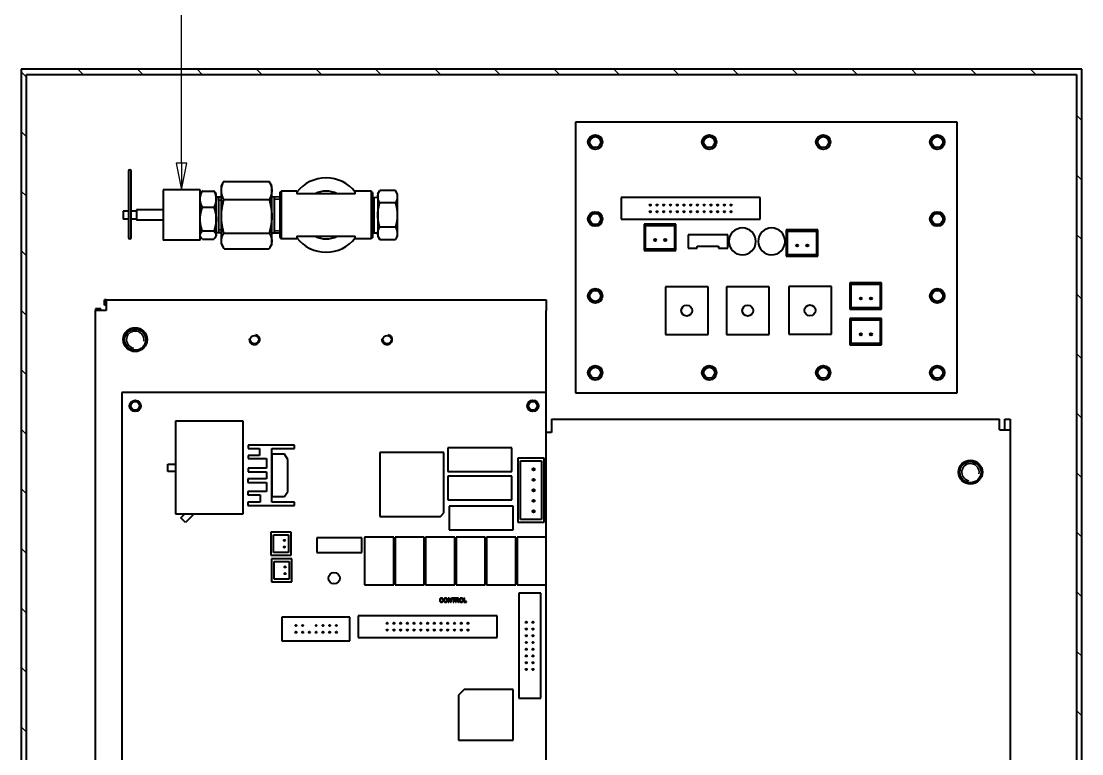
# Model space of a CAD drawing. Header units: millimetres. Extents: x 0 to 4205, y 0 to 2970.
# Drawn here: x 3485.1 to 3885.1, y 1645.9 to 1922.2 of the extents above; entities that cross this region are included whole.
import ezdxf

# ---------------------------------------------------------------- set-up
doc = ezdxf.new("R2010")
doc.units = ezdxf.units.MM
doc.header["$LTSCALE"] = 5
for name, color, linetype, lineweight in [('가시적인 것(ISO)', 3, 'Continuous', 40), ('가시적인 좁은 것(ISO)', 3, 'Continuous', 35), ('기호(ISO)', 5, 'Continuous', 25), ('해치(ISO)', 7, 'Continuous', 18)]:
    doc.layers.add(name, color=color, linetype=linetype, lineweight=lineweight)

msp = doc.modelspace()

# ---------------------------------------------------------------- hatches: boundary and pattern name
at = {"layer": '해치(ISO)'}
h = msp.add_hatch(dxfattribs=at)
h.set_pattern_fill('ANSI31', color=256, scale=127, angle=90.00021, style=0)
h.set_pattern_definition([(135.0002, (0, 0), (-11.22528, -11.22536), [])])
h.paths.add_polyline_path([(3485.1202, 1904.1039), (3485.1202, 1264.1039), (3885.1202, 1264.1039), (3885.1202, 1904.1039)])
h.paths.add_polyline_path([(3487.1202, 1266.1039), (3487.1202, 1902.1039), (3883.1202, 1902.1039), (3883.1202, 1266.1039)], flags=0)

# ---------------------------------------------------------------- linework, layer by layer
at = {"layer": '가시적인 것(ISO)'}
for p, q in [((3485.1202, 1904.1039), (3485.1202, 1264.1039)), ((3885.1202, 1904.1039), (3485.1202, 1904.1039)), ((3885.1202, 1264.1039), (3885.1202, 1904.1039)), ((3487.1202, 1266.1039), (3487.1202, 1902.1039)), ((3487.1202, 1902.1039), (3883.1202, 1902.1039)), ((3883.1202, 1902.1039), (3883.1202, 1266.1039)), ((3838.1202, 1884.1039), (3694.1202, 1884.1039)), ((3694.1202, 1884.1039), (3694.1202, 1782.1039)), ((3838.1202, 1782.1039), (3838.1202, 1884.1039)), ((3525.6202, 1865.611), (3525.6202, 1840.611)), ((3526.6202, 1840.611), (3526.6202, 1865.611)), ((3560.6202, 1860.1039), (3561.4201, 1861.4892)), ((3560.6202, 1858.3666), (3560.6202, 1860.1039)), ((3561.6027, 1861.7921), (3578.6377, 1861.7921)), ((3579.6202, 1860.1039), (3578.8204, 1861.4892)), ((3579.6202, 1858.3666), (3579.6202, 1860.1039)), ((3538.6202, 1858.6039), (3538.6202, 1839.6039)), ((3552.6202, 1858.6039), (3538.6202, 1858.6039)), ((3552.6202, 1839.6039), (3552.6202, 1858.6039)), ((3552.6202, 1857.1039), (3552.9323, 1857.5496)), ((3553.4868, 1858.1623), (3557.7536, 1858.1623)), ((3558.6202, 1857.1039), (3558.3081, 1857.5496)), ((3558.6202, 1855.1137), (3558.6202, 1857.1039)), ((3560.6202, 1848.5969), (3560.6202, 1858.3666)), ((3579.6202, 1848.5969), (3579.6202, 1858.3666)), ((3582.6202, 1857.6039), (3583.1202, 1858.1039)), ((3582.6202, 1857.6039), (3582.6202, 1840.6039)), ((3583.1202, 1858.1039), (3583.1202, 1840.1039)), ((3589.1202, 1858.1039), (3583.1202, 1858.1039)), ((3589.1202, 1858.1039), (3589.1202, 1857.1039)), ((3611.1202, 1857.1039), (3589.1202, 1857.1039)), ((3611.1202, 1857.1039), (3611.1202, 1858.1039)), ((3617.1202, 1858.1039), (3611.1202, 1858.1039)), ((3617.1202, 1858.1039), (3617.1202, 1840.1039)), ((3617.6202, 1857.6039), (3617.1202, 1858.1039)), ((3617.6202, 1857.6039), (3617.6202, 1840.6039)), ((3619.6202, 1857.0847), (3620.3458, 1858.3415)), ((3619.6202, 1857.0847), (3619.6202, 1841.123)), ((3626.2397, 1858.3415), (3620.3458, 1858.3415)), ((3626.9542, 1857.1039), (3626.2397, 1858.3415)), ((3626.9542, 1857.1039), (3626.9542, 1856.0321)), ((3626.9542, 1856.0321), (3626.9542, 1849.1039)), ((3553.4868, 1852.0651), (3557.7536, 1852.0651)), ((3560.6202, 1855.8072), (3558.6202, 1855.8697)), ((3558.6202, 1847.5359), (3558.6202, 1855.1137)), ((3559.6153, 1842.3691), (3559.6153, 1855.8386)), ((3561.6027, 1854.9411), (3578.6377, 1854.9411)), ((3582.6202, 1855.9009), (3579.6202, 1855.9946)), ((3580.614, 1842.2442), (3580.614, 1855.9635)), ((3617.6202, 1855.7656), (3619.6202, 1855.828)), ((3618.0572, 1855.7792), (3618.0572, 1842.4285)), ((3626.2397, 1853.7227), (3620.3458, 1853.7227)), ((3711.4184, 1855.7568), (3711.4184, 1855.4901)), ((3763.8241, 1855.7568), (3711.4184, 1855.7568)), ((3711.4184, 1855.4901), (3711.4205, 1847.5018)), ((3763.8241, 1847.5018), (3763.8241, 1855.7568)), ((3523.6202, 1850.6039), (3523.6202, 1847.6039)), ((3525.6202, 1850.6039), (3523.6202, 1850.6039)), ((3528.6202, 1850.6039), (3526.6202, 1850.6039)), ((3528.6202, 1851.1039), (3528.6202, 1847.1039)), ((3538.6202, 1851.1039), (3528.6202, 1851.1039)), ((3560.6202, 1839.3342), (3560.6202, 1848.5969)), ((3579.6202, 1839.3342), (3579.6202, 1848.5969)), ((3626.9542, 1849.1039), (3626.9542, 1842.1757)), ((3525.6202, 1847.6039), (3523.6202, 1847.6039)), ((3528.6202, 1847.6039), (3526.6202, 1847.6039)), ((3538.6202, 1847.1039), (3528.6202, 1847.1039)), ((3558.6202, 1841.5261), (3558.6202, 1847.5359)), ((3626.2397, 1844.4851), (3620.3458, 1844.4851)), ((3711.4205, 1847.5018), (3763.8241, 1847.5018)), ((3720.1007, 1845.6226), (3720.1007, 1835.7166)), ((3731.9874, 1845.6226), (3720.1007, 1845.6226)), ((3720.6007, 1836.2166), (3720.6007, 1845.1226)), ((3720.6007, 1845.1226), (3731.4874, 1845.1226)), ((3731.4874, 1845.1226), (3731.4874, 1836.2166)), ((3731.9874, 1835.7166), (3731.9874, 1845.6226)), ((3552.6202, 1841.1039), (3552.9323, 1840.6581)), ((3557.7536, 1843.0067), (3553.4868, 1843.0067)), ((3553.4868, 1840.0454), (3557.7536, 1840.0454)), ((3558.6202, 1841.1039), (3558.3081, 1840.6581)), ((3560.6202, 1842.4005), (3558.6202, 1842.338)), ((3558.6202, 1841.1039), (3558.6202, 1841.5261)), ((3561.6027, 1842.2528), (3578.6377, 1842.2528)), ((3582.6202, 1842.3068), (3579.6202, 1842.2132)), ((3582.6202, 1840.6039), (3583.1202, 1840.1039)), ((3589.1202, 1840.1039), (3583.1202, 1840.1039)), ((3589.1202, 1841.1039), (3589.1202, 1840.1039)), ((3589.1202, 1841.1039), (3611.1202, 1841.1039)), ((3611.1202, 1840.1039), (3611.1202, 1841.1039)), ((3617.1202, 1840.1039), (3611.1202, 1840.1039)), ((3617.6202, 1840.6039), (3617.1202, 1840.1039)), ((3617.6202, 1842.4421), (3619.6202, 1842.3797)), ((3619.6202, 1841.123), (3620.3458, 1839.8663)), ((3626.9542, 1841.1039), (3626.2397, 1839.8663)), ((3626.9542, 1842.1757), (3626.9542, 1841.1039)), ((3736.6204, 1841.6037), (3736.6204, 1836.6041)), ((3751.62, 1841.6037), (3736.6204, 1841.6037)), ((3751.62, 1836.6041), (3751.62, 1841.6037)), ((3785.5625, 1843.5475), (3773.6758, 1843.5475)), ((3773.6758, 1843.5475), (3773.6758, 1833.6415)), ((3774.1758, 1843.0475), (3785.0625, 1843.0475)), ((3774.1758, 1834.1415), (3774.1758, 1843.0475)), ((3785.0625, 1843.0475), (3785.0625, 1834.1415)), ((3785.5625, 1833.6415), (3785.5625, 1843.5475)), ((3552.6202, 1839.6039), (3538.6202, 1839.6039)), ((3560.6202, 1838.1039), (3560.6202, 1839.3342)), ((3560.6202, 1838.1039), (3561.4201, 1836.7185)), ((3561.6027, 1836.4156), (3578.6377, 1836.4156)), ((3579.6202, 1838.1039), (3578.8204, 1836.7185)), ((3579.6202, 1838.1039), (3579.6202, 1839.3342)), ((3620.3458, 1839.8663), (3626.2397, 1839.8663)), ((3731.4874, 1836.2166), (3720.6007, 1836.2166)), ((3736.6204, 1836.6041), (3740.1206, 1836.6041)), ((3740.1206, 1837.3543), (3748.1203, 1837.3543)), ((3740.1206, 1836.6041), (3740.1206, 1837.3543)), ((3748.1203, 1837.3543), (3748.1203, 1836.6041)), ((3748.1203, 1836.6041), (3751.62, 1836.6041)), ((3720.1007, 1835.7166), (3731.9874, 1835.7166)), ((3773.6758, 1833.6415), (3785.5625, 1833.6415)), ((3785.0625, 1834.1415), (3774.1758, 1834.1415)), ((3744.1699, 1822.0536), (3728.0705, 1822.0536)), ((3728.0705, 1822.0536), (3728.0705, 1804.1043)), ((3744.1699, 1804.1043), (3744.1699, 1822.0536)), ((3767.1699, 1822.0536), (3751.0705, 1822.0536)), ((3751.0705, 1822.0536), (3751.0705, 1804.1043)), ((3767.1699, 1804.1043), (3767.1699, 1822.0536)), ((3790.6699, 1822.1035), (3774.5705, 1822.1035)), ((3774.5705, 1822.1035), (3774.5705, 1804.1542)), ((3790.6699, 1804.1542), (3790.6699, 1822.1035)), ((3797.6758, 1823.5475), (3797.6758, 1813.6415)), ((3809.5625, 1823.5475), (3797.6758, 1823.5475)), ((3798.1758, 1823.0475), (3809.0625, 1823.0475)), ((3798.1758, 1814.1415), (3798.1758, 1823.0475)), ((3809.0625, 1823.0475), (3809.0625, 1814.1415)), ((3809.5625, 1813.6415), (3809.5625, 1823.5475)), ((3517.1202, 1817.1039), (3516.5344, 1817.1039)), ((3516.5344, 1815.1039), (3516.5344, 1817.1039)), ((3517.1202, 1817.1039), (3517.1202, 1813.1039)), ((3517.1202, 1817.1039), (3683.1202, 1817.1039)), ((3683.1202, 1817.1039), (3683.1202, 1813.1039)), ((3515.1202, 1813.6896), (3513.1202, 1813.6896)), ((3513.1202, 1813.6896), (3513.1202, 1813.1039)), ((3517.1202, 1813.1039), (3513.1202, 1813.1039)), ((3513.1202, 1311.1039), (3513.1202, 1813.1039)), ((3515.1202, 1813.1039), (3515.1202, 1813.6896)), ((3517.1202, 1815.1039), (3516.5344, 1815.1039)), ((3683.1202, 1782.1136), (3683.1202, 1813.1039)), ((3797.6758, 1813.6415), (3809.5625, 1813.6415)), ((3809.0625, 1814.1415), (3798.1758, 1814.1415)), ((3797.6758, 1810.0475), (3797.6758, 1800.1415)), ((3809.5625, 1810.0475), (3797.6758, 1810.0475)), ((3798.1758, 1809.5475), (3809.0625, 1809.5475)), ((3798.1758, 1800.6415), (3798.1758, 1809.5475)), ((3809.0625, 1809.5475), (3809.0625, 1800.6415)), ((3809.5625, 1800.1415), (3809.5625, 1810.0475)), ((3728.0705, 1804.1043), (3744.1699, 1804.1043)), ((3751.0705, 1804.1043), (3767.1699, 1804.1043)), ((3774.5705, 1804.1542), (3790.6699, 1804.1542)), ((3797.6758, 1800.1415), (3809.5625, 1800.1415)), ((3809.0625, 1800.6415), (3798.1758, 1800.6415)), ((3683.1202, 1782.1136), (3523.1202, 1782.1136)), ((3523.1202, 1782.1136), (3523.1202, 1522.1136)), ((3683.1202, 1599.1136), (3683.1202, 1782.1136)), ((3694.1202, 1782.1039), (3838.1202, 1782.1039)), ((3685.1202, 1772.1039), (3854.1202, 1772.1039)), ((3685.1202, 1772.1039), (3685.1202, 1768.1039)), ((3854.1202, 1768.1039), (3854.1202, 1772.1039)), ((3856.1202, 1772.1039), (3858.1202, 1772.1039)), ((3856.1202, 1768.1039), (3856.1202, 1772.1039)), ((3858.1202, 1772.1039), (3858.1202, 1768.1039)), ((3543.3721, 1771.361), (3543.3721, 1736.364)), ((3568.8698, 1771.361), (3543.3721, 1771.361)), ((3568.8698, 1736.364), (3568.8698, 1771.361)), ((3685.1202, 1768.1039), (3685.1202, 1767.1039)), ((3854.1202, 1768.1039), (3858.1202, 1768.1039)), ((3858.1202, 1768.1039), (3858.1202, 1311.1039)), ((3685.1202, 1767.1039), (3683.1202, 1767.1039)), ((3570.7187, 1762.3561), (3570.7187, 1761.0861)), ((3588.2446, 1762.3561), (3570.7187, 1762.3561)), ((3570.7187, 1761.0861), (3575.0367, 1761.0861)), ((3575.0367, 1761.0861), (3575.0367, 1758.4191)), ((3579.6087, 1761.0861), (3588.2446, 1761.0861)), ((3579.6087, 1740.7662), (3579.6087, 1761.0861)), ((3588.2446, 1761.0861), (3588.2446, 1762.3561)), ((3646.0102, 1761.3086), (3646.0102, 1752.4186)), ((3670.1402, 1761.3086), (3646.0102, 1761.3086)), ((3670.1402, 1752.4186), (3670.1402, 1761.3086)), ((3570.7187, 1758.4191), (3570.7187, 1757.2761)), ((3575.0367, 1758.4191), (3570.7187, 1758.4191)), ((3570.7187, 1757.2761), (3577.5767, 1757.2761)), ((3577.5767, 1757.2761), (3577.5767, 1753.5931)), ((3579.6342, 1758.9651), (3579.6342, 1742.8871)), ((3584.4025, 1758.9651), (3579.6342, 1758.9651)), ((3585.6792, 1756.9261), (3584.4025, 1758.9651)), ((3585.6792, 1744.8263), (3585.6792, 1756.9261)), ((3620.3952, 1759.5886), (3620.3952, 1735.4586)), ((3644.5252, 1759.5886), (3620.3952, 1759.5886)), ((3644.5252, 1736.7286), (3644.5252, 1759.5886)), ((3682.3326, 1757.4296), (3672.4266, 1757.4296)), ((3672.4266, 1757.4296), (3672.4266, 1733.2996)), ((3673.4266, 1734.2996), (3673.4266, 1756.4296)), ((3673.4266, 1756.4296), (3681.3326, 1756.4296)), ((3681.3326, 1756.4296), (3681.3326, 1734.2996)), ((3682.3326, 1733.2996), (3682.3326, 1757.4296)), ((3540.3702, 1752.3636), (3540.3702, 1755.1136)), ((3540.3702, 1755.1136), (3543.3721, 1755.1136)), ((3543.3721, 1752.3636), (3540.3702, 1752.3636)), ((3570.7187, 1753.5931), (3570.7187, 1752.1961)), ((3577.5767, 1753.5931), (3570.7187, 1753.5931)), ((3570.7187, 1752.1961), (3577.5767, 1752.1961)), ((3577.5767, 1752.1961), (3577.5767, 1749.6562)), ((3646.0102, 1752.4186), (3670.1402, 1752.4186)), ((3570.6172, 1749.6562), (3570.5917, 1748.2592)), ((3570.5917, 1748.2592), (3577.5767, 1748.2592)), ((3577.5767, 1749.6562), (3570.6172, 1749.6562)), ((3577.5767, 1748.2592), (3577.5767, 1744.8302)), ((3646.0102, 1750.5586), (3646.0102, 1741.6686)), ((3670.1402, 1750.5586), (3646.0102, 1750.5586)), ((3670.1402, 1741.6686), (3670.1402, 1750.5586)), ((3570.5917, 1744.8302), (3570.5917, 1743.5602)), ((3577.5767, 1744.8302), (3570.5917, 1744.8302)), ((3584.4025, 1742.8871), (3585.6792, 1744.8263)), ((3570.5917, 1743.5602), (3575.2907, 1743.5602)), ((3570.6172, 1740.7662), (3570.6172, 1739.4962)), ((3575.2907, 1740.7662), (3570.6172, 1740.7662)), ((3575.2907, 1743.5602), (3575.2907, 1740.7662)), ((3588.2446, 1740.7662), (3579.6087, 1740.7662)), ((3579.6342, 1742.8871), (3584.4025, 1742.8871)), ((3588.2446, 1739.4962), (3588.2446, 1740.7662)), ((3646.0102, 1741.6686), (3670.1402, 1741.6686)), ((3543.3721, 1736.364), (3568.8698, 1736.364)), ((3545.3702, 1734.8636), (3546.8706, 1736.364)), ((3550.3706, 1736.364), (3547.1202, 1733.1136)), ((3570.6172, 1739.4962), (3588.2446, 1739.4962)), ((3643.2552, 1735.4586), (3644.5252, 1736.7286)), ((3646.5102, 1739.3086), (3646.5102, 1730.4186)), ((3670.6402, 1739.3086), (3646.5102, 1739.3086)), ((3670.6402, 1730.4186), (3670.6402, 1739.3086)), ((3547.1202, 1733.1136), (3545.3702, 1734.8636)), ((3620.3952, 1735.4586), (3643.2552, 1735.4586)), ((3672.4266, 1733.2996), (3682.3326, 1733.2996)), ((3681.3326, 1734.2996), (3673.4266, 1734.2996)), ((3586.9102, 1729.4514), (3579.2902, 1729.4514)), ((3579.2902, 1729.4514), (3579.2902, 1720.8154)), ((3580.2902, 1721.8154), (3580.2902, 1728.4514)), ((3580.2902, 1728.4514), (3585.9102, 1728.4514)), ((3585.9102, 1728.4514), (3585.9102, 1721.8154)), ((3586.9102, 1720.8154), (3586.9102, 1729.4514)), ((3646.5102, 1730.4186), (3670.6402, 1730.4186)), ((3596.6176, 1727.3657), (3596.6176, 1721.8636)), ((3597.6204, 1727.3636), (3596.6176, 1727.3657)), ((3612.6204, 1727.3636), (3597.6204, 1727.3636)), ((3613.6304, 1727.3657), (3612.6204, 1727.3636)), ((3613.6304, 1721.8636), (3613.6304, 1727.3657)), ((3614.6203, 1727.6134), (3614.6203, 1709.6137)), ((3625.6201, 1727.6134), (3614.6203, 1727.6134)), ((3625.6201, 1709.6137), (3625.6201, 1727.6134)), ((3626.1203, 1727.6134), (3626.1203, 1709.6137)), ((3637.1201, 1727.6134), (3626.1203, 1727.6134)), ((3637.1201, 1709.6137), (3637.1201, 1727.6134)), ((3637.6203, 1727.6134), (3637.6203, 1709.6137)), ((3648.6201, 1727.6134), (3637.6203, 1727.6134)), ((3648.6201, 1709.6137), (3648.6201, 1727.6134)), ((3660.1201, 1727.6134), (3649.1203, 1727.6134)), ((3649.1203, 1727.6134), (3649.1203, 1709.6137)), ((3660.1201, 1709.6137), (3660.1201, 1727.6134)), ((3660.6203, 1727.6134), (3660.6203, 1709.6137)), ((3671.6201, 1727.6134), (3660.6203, 1727.6134)), ((3671.6201, 1709.6137), (3671.6201, 1727.6134)), ((3672.1203, 1727.6134), (3672.1203, 1709.6137)), ((3683.1201, 1727.6134), (3672.1203, 1727.6134)), ((3683.1201, 1709.6137), (3683.1201, 1727.6134)), ((3579.2902, 1720.8154), (3586.9102, 1720.8154)), ((3585.9102, 1721.8154), (3580.2902, 1721.8154)), ((3596.6176, 1721.8636), (3613.6304, 1721.8636)), ((3587.1602, 1719.4514), (3579.5402, 1719.4514)), ((3579.5402, 1719.4514), (3579.5402, 1710.8154)), ((3580.5402, 1711.8154), (3580.5402, 1718.4514)), ((3580.5402, 1718.4514), (3586.1602, 1718.4514)), ((3586.1602, 1718.4514), (3586.1602, 1711.8154)), ((3587.1602, 1710.8154), (3587.1602, 1719.4514)), ((3579.5402, 1710.8154), (3587.1602, 1710.8154)), ((3586.1602, 1711.8154), (3580.5402, 1711.8154)), ((3614.6203, 1709.6137), (3625.6201, 1709.6137)), ((3626.1203, 1709.6137), (3637.1201, 1709.6137)), ((3637.6203, 1709.6137), (3648.6201, 1709.6137)), ((3649.1203, 1709.6137), (3660.1201, 1709.6137)), ((3660.6203, 1709.6137), (3671.6201, 1709.6137)), ((3672.1203, 1709.6137), (3683.1201, 1709.6137)), ((3644.0619, 1704.1562), (3644.2574, 1704.2031)), ((3646.3599, 1704.6136), (3646.1564, 1704.6136)), ((3646.1564, 1704.6136), (3646.1564, 1703.1136)), ((3646.3462, 1703.1136), (3646.3462, 1704.2911)), ((3646.3462, 1704.2911), (3647.1351, 1703.1136)), ((3647.1488, 1703.436), (3646.3599, 1704.6136)), ((3647.3386, 1704.6136), (3647.1488, 1704.6136)), ((3647.1488, 1704.6136), (3647.1488, 1703.436)), ((3647.3386, 1703.1136), (3647.3386, 1704.6136)), ((3648.7483, 1704.6136), (3647.5593, 1704.6136)), ((3647.5593, 1704.6136), (3647.5593, 1704.4363)), ((3647.5593, 1704.4363), (3648.0532, 1704.4363)), ((3648.0532, 1704.4363), (3648.0532, 1703.1136)), ((3648.2521, 1703.1136), (3648.2521, 1704.4363)), ((3648.2521, 1704.4363), (3648.7483, 1704.4363)), ((3648.7483, 1704.4363), (3648.7483, 1704.6136)), ((3649.6206, 1704.6136), (3648.9552, 1704.6136)), ((3648.9552, 1704.6136), (3648.9552, 1703.1136)), ((3649.1541, 1703.9516), (3649.1541, 1704.4478)), ((3649.1541, 1704.4478), (3649.6286, 1704.4478)), ((3652.2868, 1704.6136), (3652.0878, 1704.6136)), ((3652.0878, 1704.6136), (3652.0878, 1703.1136)), ((3652.2868, 1703.2908), (3652.2868, 1704.6136)), ((3672.7453, 1706.4967), (3672.7427, 1701.222)), ((3681.0375, 1706.4967), (3672.7453, 1706.4967)), ((3681.0612, 1666.9286), (3681.0375, 1706.4967)), ((3644.2826, 1703.5903), (3644.0836, 1703.6406)), ((3646.1564, 1703.1136), (3646.3462, 1703.1136)), ((3647.1351, 1703.1136), (3647.3386, 1703.1136)), ((3648.0532, 1703.1136), (3648.2521, 1703.1136)), ((3648.9552, 1703.1136), (3649.1541, 1703.1136)), ((3649.5806, 1703.9516), (3649.1541, 1703.9516)), ((3649.1541, 1703.1136), (3649.1541, 1703.7801)), ((3649.1541, 1703.7801), (3649.384, 1703.7801)), ((3649.8287, 1703.4257), (3650.0276, 1703.1136)), ((3650.2757, 1703.1136), (3650.0162, 1703.5217)), ((3650.0276, 1703.1136), (3650.2757, 1703.1136)), ((3652.0878, 1703.1136), (3653.0253, 1703.1136)), ((3653.0253, 1703.2908), (3652.2868, 1703.2908)), ((3653.0253, 1703.1136), (3653.0253, 1703.2908)), ((3672.7427, 1701.222), (3672.7427, 1666.9286)), ((3609.0702, 1697.4586), (3583.4162, 1697.4586)), ((3583.4162, 1697.4586), (3583.4162, 1688.5686)), ((3609.0702, 1688.5686), (3609.0702, 1697.4586)), ((3612.1642, 1697.9657), (3612.1642, 1689.7107)), ((3664.5699, 1697.9657), (3612.1642, 1697.9657)), ((3664.572, 1689.9774), (3664.5699, 1697.9657)), ((3583.4162, 1688.5686), (3609.0702, 1688.5686)), ((3612.1642, 1689.7107), (3664.572, 1689.7107)), ((3664.572, 1689.7107), (3664.572, 1689.9774)), ((3652.1203, 1670.1183), (3650.0705, 1668.0685)), ((3650.0705, 1668.0685), (3650.0705, 1651.0687)), ((3670.6699, 1670.1132), (3652.1203, 1670.1183)), ((3670.6699, 1651.0687), (3670.6699, 1670.1132)), ((3672.7427, 1666.9286), (3681.0612, 1666.9286)), ((3650.0705, 1651.0687), (3670.6699, 1651.0687))]:
    msp.add_line(p, q, dxfattribs=at)
for centre, radius in [((3701.6202, 1876.6039), 2.75), ((3701.6202, 1876.6039), 2.067), ((3744.6202, 1876.6039), 2.75), ((3744.6202, 1876.6039), 2.067), ((3787.6202, 1876.6039), 2.75), ((3787.6202, 1876.6039), 2.067), ((3830.6202, 1876.6039), 2.75), ((3830.6202, 1876.6039), 2.067), ((3722.3802, 1852.8739), 0.2499), ((3724.9202, 1852.8739), 0.2499), ((3727.4602, 1852.8739), 0.2499), ((3730.0002, 1852.8739), 0.2499), ((3732.5402, 1852.8739), 0.2499), ((3735.0802, 1852.8739), 0.2499), ((3737.6202, 1852.8739), 0.2499), ((3740.1602, 1852.8739), 0.2499), ((3742.7002, 1852.8739), 0.2499), ((3745.2402, 1852.8739), 0.2499), ((3747.7802, 1852.8739), 0.2499), ((3750.3202, 1852.8739), 0.2499), ((3752.8602, 1852.8739), 0.2499), ((3701.6202, 1847.6039), 2.75), ((3701.6202, 1847.6039), 2.067), ((3722.3802, 1850.3339), 0.2499), ((3724.9202, 1850.3339), 0.2499), ((3727.4602, 1850.3339), 0.2499), ((3730.0002, 1850.3339), 0.2499), ((3732.5402, 1850.3339), 0.2499), ((3735.0802, 1850.3339), 0.2499), ((3737.6202, 1850.3339), 0.2499), ((3740.1602, 1850.3339), 0.2499), ((3742.7002, 1850.3339), 0.2499), ((3745.2402, 1850.3339), 0.2499), ((3747.7802, 1850.3339), 0.2499), ((3750.3202, 1850.3339), 0.2499), ((3752.8602, 1850.3339), 0.2499), ((3830.6202, 1847.6039), 2.75), ((3830.6202, 1847.6039), 2.067), ((3724.2155, 1839.679), 0.4), ((3728.025, 1839.679), 0.4), ((3777.7906, 1837.6039), 0.4), ((3781.6001, 1837.6039), 0.4), ((3701.6202, 1818.6039), 2.75), ((3701.6202, 1818.6039), 2.067), ((3830.6202, 1818.6039), 2.75), ((3830.6202, 1818.6039), 2.067), ((3801.7906, 1817.6039), 0.4), ((3805.6001, 1817.6039), 0.4), ((3736.1401, 1813.0785), 2.067), ((3759.1401, 1813.0785), 2.067), ((3782.6003, 1813.1293), 2.067), ((3528.1202, 1802.1039), 4.5), ((3528.1202, 1802.1039), 4), ((3801.7906, 1804.1039), 0.4), ((3805.6001, 1804.1039), 0.4), ((3573.1202, 1802.1039), 1.621), ((3623.1202, 1802.1039), 1.621), ((3701.6202, 1789.6039), 2.75), ((3744.6202, 1789.6039), 2.75), ((3787.6202, 1789.6039), 2.75), ((3830.6202, 1789.6039), 2.75), ((3701.6202, 1789.6039), 2.067), ((3744.6202, 1789.6039), 2.067), ((3787.6202, 1789.6039), 2.067), ((3830.6202, 1789.6039), 2.067), ((3528.1202, 1777.1039), 2.15), ((3528.1202, 1777.1039), 1.621), ((3678.1299, 1777.1136), 2.15), ((3678.1202, 1777.1039), 1.621), ((3843.1202, 1752.1039), 4.5), ((3843.1202, 1752.1039), 4), ((3678.3702, 1753.2132), 0.4), ((3678.3702, 1749.2508), 0.4), ((3678.3702, 1745.2884), 0.4), ((3678.3702, 1741.326), 0.4), ((3678.3702, 1737.3636), 0.4), ((3584.3702, 1726.3636), 0.2499), ((3584.3702, 1723.8634), 0.2499), ((3584.6202, 1716.3636), 0.2499), ((3584.6202, 1713.8634), 0.2499), ((3603.1202, 1712.1136), 2.15), ((3588.7502, 1694.2836), 0.2499), ((3591.2902, 1694.2836), 0.2499), ((3596.3702, 1694.2836), 0.2499), ((3598.9102, 1694.2836), 0.2499), ((3601.4502, 1694.2836), 0.2499), ((3603.9902, 1694.2836), 0.2499), ((3623.1302, 1695.1336), 0.2499), ((3623.1302, 1692.5936), 0.2499), ((3625.6702, 1695.1336), 0.2499), ((3625.6702, 1692.5936), 0.2499), ((3628.2102, 1695.1336), 0.2499), ((3628.2102, 1692.5936), 0.2499), ((3630.7502, 1695.1336), 0.2499), ((3630.7502, 1692.5936), 0.2499), ((3633.2902, 1695.1336), 0.2499), ((3633.2902, 1692.5936), 0.2499), ((3635.8302, 1695.1336), 0.2499), ((3635.8302, 1692.5936), 0.2499), ((3638.3702, 1695.1336), 0.2499), ((3638.3702, 1692.5936), 0.2499), ((3640.9102, 1695.1336), 0.2499), ((3640.9102, 1692.5936), 0.2499), ((3643.4502, 1695.1336), 0.2499), ((3643.4502, 1692.5936), 0.2499), ((3645.9902, 1695.1336), 0.2499), ((3645.9902, 1692.5936), 0.2499), ((3648.5302, 1695.1336), 0.2499), ((3648.5302, 1692.5936), 0.2499), ((3651.0702, 1695.1336), 0.2499), ((3651.0702, 1692.5936), 0.2499), ((3653.6102, 1695.1336), 0.2499), ((3653.6102, 1692.5936), 0.2499), ((3675.6002, 1695.507), 0.2499), ((3675.6002, 1692.967), 0.2499), ((3678.1402, 1695.507), 0.2499), ((3678.1402, 1692.967), 0.2499), ((3588.7502, 1691.7436), 0.2499), ((3591.2902, 1691.7436), 0.2499), ((3593.8302, 1691.7436), 0.2499), ((3596.3702, 1691.7436), 0.2499), ((3598.9102, 1691.7436), 0.2499), ((3601.4502, 1691.7436), 0.2499), ((3603.9902, 1691.7436), 0.2499), ((3675.6002, 1690.427), 0.2499), ((3675.6002, 1687.887), 0.2499), ((3678.1402, 1690.427), 0.2499), ((3678.1402, 1687.887), 0.2499), ((3675.6002, 1685.347), 0.2499), ((3678.1402, 1685.347), 0.2499), ((3675.6002, 1682.807), 0.2499), ((3675.6002, 1680.267), 0.2499), ((3678.1402, 1682.807), 0.2499), ((3678.1402, 1680.267), 0.2499), ((3675.6002, 1677.727), 0.2499), ((3678.1402, 1677.727), 0.2499)]:
    msp.add_circle(centre, radius, dxfattribs=at)
for centre, radius, start, end in [((3526.1202, 1865.611), 0.5, 0, 180), ((3600.1202, 1849.1039), 14, 38.213211, 141.786789), ((3600.1202, 1849.1039), 9, 62.733956, 117.266044), ((3757.1202, 1839.1433), 5.08, 0, 180), ((3768.1202, 1839.1433), 5.08, 0, 180), ((3526.1202, 1840.611), 0.5, 180, 0), ((3600.1202, 1849.1039), 14, 218.213211, 321.786789), ((3600.1202, 1849.1039), 9, 242.733956, 297.266044), ((3757.12, 1839.1435), 5.0798, 180.002256, 270.002256), ((3757.1204, 1839.1435), 5.0798, 269.997744, 359.997744), ((3768.12, 1839.1435), 5.0798, 180.002256, 270.002256), ((3768.1204, 1839.1435), 5.0798, 269.997744, 359.997744)]:
    msp.add_arc(centre, radius, start, end, dxfattribs=at)
for points, weights in [([(3560.6202, 1858.3666), (3560.6202, 1859.9563), (3561.6027, 1861.7921)], [1, 1.04114207867, 1.00615079326]), ([(3561.6027, 1861.7921), (3561.5064, 1861.6387), (3561.4201, 1861.4892)], [1.00615079326, 1.00947707974, 1.01211538826]), ([(3578.6377, 1861.7921), (3579.6202, 1859.9563), (3579.6202, 1858.3666)], [1.00615079326, 1.04114207867, 1]), ([(3578.8204, 1861.4892), (3578.7341, 1861.6387), (3578.6377, 1861.7921)], [1.01211538826, 1.00947707974, 1.00615079326]), ([(3552.6202, 1855.1137), (3552.6202, 1856.5286), (3553.4868, 1858.1623)], [1, 1.04314139574, 1.01001874936]), ([(3553.4868, 1858.1623), (3553.1372, 1857.8422), (3552.9323, 1857.5496)], [1.01001874936, 1.02312377863, 1.02429041812]), ([(3557.7536, 1858.1623), (3558.6202, 1856.5286), (3558.6202, 1855.1137)], [1.01001874936, 1.04314139574, 1]), ([(3558.3081, 1857.5496), (3558.1032, 1857.8422), (3557.7536, 1858.1623)], [1.02429041812, 1.02312377863, 1.01001874936]), ([(3561.6027, 1854.9411), (3560.6202, 1856.7768), (3560.6202, 1858.3666)], [1.00615079326, 1.04114207867, 1]), ([(3579.6202, 1858.3666), (3579.6202, 1856.7768), (3578.6377, 1854.9411)], [1, 1.04114207867, 1.00615079326]), ([(3620.3458, 1853.7227), (3619.0125, 1856.0321), (3620.3458, 1858.3415)], [1, 1.15470053838, 1]), ([(3626.2397, 1858.3415), (3626.9542, 1857.1039), (3626.9542, 1856.0321)], [1, 1.0379548493, 1]), ([(3626.9542, 1856.0321), (3626.9542, 1854.9603), (3626.2397, 1853.7227)], [1, 1.0379548493, 1]), ([(3553.4868, 1852.0651), (3552.6202, 1853.6989), (3552.6202, 1855.1137)], [1.01001874936, 1.04314139574, 1]), ([(3552.6202, 1847.5359), (3552.6202, 1849.6379), (3553.4868, 1852.0651)], [1, 1.04314139574, 1.01001874936]), ([(3558.6202, 1855.1137), (3558.6202, 1853.6989), (3557.7536, 1852.0651)], [1, 1.04314139574, 1.01001874936]), ([(3557.7536, 1852.0651), (3558.6202, 1849.6379), (3558.6202, 1847.5359)], [1.01001874936, 1.04314139574, 1]), ([(3560.6202, 1848.5969), (3560.6202, 1851.5413), (3561.6027, 1854.9411)], [1, 1.04114207867, 1.00615079326]), ([(3578.6377, 1854.9411), (3579.6202, 1851.5413), (3579.6202, 1848.5969)], [1.00615079326, 1.04114207867, 1]), ([(3620.3458, 1844.4851), (3619.0125, 1849.1039), (3620.3458, 1853.7227)], [1, 1.15470053838, 1]), ([(3626.2397, 1853.7227), (3626.9542, 1851.2474), (3626.9542, 1849.1039)], [1, 1.0379548493, 1]), ([(3561.6027, 1842.2528), (3560.6202, 1845.6526), (3560.6202, 1848.5969)], [1.00615079326, 1.04114207867, 1]), ([(3579.6202, 1848.5969), (3579.6202, 1845.6526), (3578.6377, 1842.2528)], [1, 1.04114207867, 1.00615079326]), ([(3626.9542, 1849.1039), (3626.9542, 1846.9603), (3626.2397, 1844.4851)], [1, 1.0379548493, 1]), ([(3553.4868, 1843.0067), (3552.6202, 1845.4339), (3552.6202, 1847.5359)], [1.01001874936, 1.04314139574, 1]), ([(3558.6202, 1847.5359), (3558.6202, 1845.4339), (3557.7536, 1843.0067)], [1, 1.04314139574, 1.01001874936]), ([(3620.3458, 1839.8663), (3619.0125, 1842.1757), (3620.3458, 1844.4851)], [1, 1.15470053838, 1]), ([(3626.2397, 1844.4851), (3626.9542, 1843.2474), (3626.9542, 1842.1757)], [1, 1.0379548493, 1]), ([(3552.6202, 1841.5261), (3552.6202, 1842.2132), (3553.4868, 1843.0067)], [1, 1.04314139574, 1.01001874936]), ([(3553.4868, 1840.0454), (3552.6202, 1840.8389), (3552.6202, 1841.5261)], [1.01001874936, 1.04314139574, 1]), ([(3557.7536, 1843.0067), (3558.6202, 1842.2132), (3558.6202, 1841.5261)], [1.01001874936, 1.04314139574, 1]), ([(3558.6202, 1841.5261), (3558.6202, 1840.8389), (3557.7536, 1840.0454)], [1, 1.04314139574, 1.01001874936]), ([(3560.6202, 1839.3342), (3560.6202, 1840.6888), (3561.6027, 1842.2528)], [1, 1.04114207867, 1.00615079326]), ([(3578.6377, 1842.2528), (3579.6202, 1840.6888), (3579.6202, 1839.3342)], [1.00615079326, 1.04114207867, 1]), ([(3626.9542, 1842.1757), (3626.9542, 1841.1039), (3626.2397, 1839.8663)], [1, 1.0379548493, 1]), ([(3561.6027, 1836.4156), (3560.6202, 1837.9797), (3560.6202, 1839.3342)], [1.00615079326, 1.04114207867, 1]), ([(3579.6202, 1839.3342), (3579.6202, 1837.9797), (3578.6377, 1836.4156)], [1, 1.04114207867, 1.00615079326])]:
    msp.add_rational_spline(points, weights, degree=2, dxfattribs=at)
for points, knots in [([(3643.6652, 1704.6399), (3643.6106, 1704.6399), (3643.5564, 1704.6347), (3643.451, 1704.6129), (3643.4009, 1704.5968), (3643.2545, 1704.5311), (3643.1937, 1704.4776), (3643.09, 1704.3725), (3643.0464, 1704.2928), (3642.9739, 1704.1136), (3642.9564, 1703.9945), (3642.9564, 1703.875)], [-0.0791509881, -0.0791509881, -0.0791509881, -0.0791509881, -0.0737747133, -0.0737747133, -0.0685629922, -0.0685629922, -0.0579763935, -0.0579763935, -0.0358476133, -0.0358476133, 0, 0, 0, 0]), ([(3643.161, 1703.8761), (3643.161, 1703.9326), (3643.1661, 1703.9887), (3643.1815, 1704.0708), (3643.1957, 1704.1413), (3643.2465, 1704.2572), (3643.278, 1704.3034), (3643.3509, 1704.3741), (3643.395, 1704.4083), (3643.5216, 1704.4594), (3643.591, 1704.4695), (3643.6606, 1704.4695)], [-0.162916422, -0.162916422, -0.162916422, -0.162916422, -0.097778069, -0.097778069, -0.066492275, -0.066492275, -0.040915567, -0.040915567, -0.020880425, -0.020880425, 0, 0, 0, 0]), ([(3643.6606, 1704.4695), (3643.6986, 1704.4695), (3643.7366, 1704.466), (3643.8073, 1704.4496), (3643.8395, 1704.4377), (3643.9159, 1704.3956), (3643.9483, 1704.3638), (3644.0133, 1704.2817), (3644.0417, 1704.219), (3644.0619, 1704.1562)], [-0.0472892427, -0.0472892427, -0.0472892427, -0.0472892427, -0.0389481875, -0.0389481875, -0.0313548445, -0.0313548445, -0.0197694845, -0.0197694845, 0, 0, 0, 0]), ([(3644.2574, 1704.2031), (3644.242, 1704.2556), (3644.2214, 1704.3064), (3644.1686, 1704.3985), (3644.1378, 1704.4391), (3644.0589, 1704.5172), (3644.0011, 1704.5614), (3643.8407, 1704.6267), (3643.7533, 1704.6399), (3643.6652, 1704.6399)], [-0.0972792478, -0.0972792478, -0.0972792478, -0.0972792478, -0.0738792184, -0.0738792184, -0.0519112306, -0.0519112306, -0.0264288887, -0.0264288887, 0, 0, 0, 0]), ([(3645.1858, 1704.6399), (3645.1333, 1704.6399), (3645.0809, 1704.6355), (3644.9809, 1704.6164), (3644.9338, 1704.6024), (3644.8071, 1704.5484), (3644.736, 1704.4984), (3644.6334, 1704.3929), (3644.5739, 1704.3218), (3644.4843, 1704.0936), (3644.4678, 1703.9679), (3644.4678, 1703.8441)], [-0.191434658, -0.191434658, -0.191434658, -0.191434658, -0.158898086, -0.158898086, -0.128340582, -0.128340582, -0.073486788, -0.073486788, -0.037140838, -0.037140838, 0, 0, 0, 0]), ([(3644.6724, 1703.8418), (3644.6724, 1703.909), (3644.6769, 1703.9782), (3644.6991, 1704.0992), (3644.7148, 1704.154), (3644.76, 1704.2487), (3644.7874, 1704.2892), (3644.8694, 1704.3681), (3644.9248, 1704.4058), (3645.0491, 1704.4575), (3645.117, 1704.4695), (3645.1869, 1704.4695)], [-0.0920529338, -0.0920529338, -0.0920529338, -0.0920529338, -0.0718798614, -0.0718798614, -0.0551290579, -0.0551290579, -0.0403925143, -0.0403925143, -0.020979978, -0.020979978, 0, 0, 0, 0]), ([(3645.9026, 1703.8613), (3645.9026, 1703.9263), (3645.8972, 1703.9912), (3645.8731, 1704.1151), (3645.8555, 1704.1733), (3645.7866, 1704.3317), (3645.7329, 1704.3968), (3645.6105, 1704.5204), (3645.524, 1704.5634), (3645.3807, 1704.623), (3645.2846, 1704.6399), (3645.1858, 1704.6399)], [-0.0648051323, -0.0648051323, -0.0648051323, -0.0648051323, -0.0598132179, -0.0598132179, -0.0551254543, -0.0551254543, -0.0465535424, -0.0465535424, -0.0296573977, -0.0296573977, 0, 0, 0, 0]), ([(3645.1869, 1704.4695), (3645.2237, 1704.4695), (3645.2602, 1704.4661), (3645.3309, 1704.4514), (3645.3645, 1704.4405), (3645.4396, 1704.4065), (3645.4929, 1704.3751), (3645.5759, 1704.2891), (3645.616, 1704.2365), (3645.6843, 1704.0631), (3645.698, 1703.963), (3645.698, 1703.8636)], [-0.151613626, -0.151613626, -0.151613626, -0.151613626, -0.122079067, -0.122079067, -0.093531566, -0.093531566, -0.055868669, -0.055868669, -0.029820626, -0.029820626, 0, 0, 0, 0]), ([(3649.9499, 1704.2043), (3649.9499, 1704.1833), (3649.9473, 1704.1627), (3649.9367, 1704.1221), (3649.9288, 1704.1027), (3649.9014, 1704.0537), (3649.8823, 1704.0337), (3649.8347, 1703.9948), (3649.8018, 1703.9818), (3649.7206, 1703.9569), (3649.6494, 1703.9516), (3649.5806, 1703.9516)], [-0.0402426554, -0.0402426554, -0.0402426554, -0.0402426554, -0.0373141667, -0.0373141667, -0.0343734531, -0.0343734531, -0.0294558507, -0.0294558507, -0.0206552146, -0.0206552146, 0, 0, 0, 0]), ([(3650.1545, 1704.2043), (3650.1545, 1704.2437), (3650.1498, 1704.2827), (3650.1292, 1704.3583), (3650.114, 1704.3937), (3650.0771, 1704.4553), (3650.0506, 1704.4925), (3649.9673, 1704.5584), (3649.9244, 1704.575), (3649.8117, 1704.607), (3649.7142, 1704.6136), (3649.6206, 1704.6136)], [-0.0825547849, -0.0825547849, -0.0825547849, -0.0825547849, -0.0677569424, -0.0677569424, -0.0531869856, -0.0531869856, -0.0408591909, -0.0408591909, -0.0280705785, -0.0280705785, 0, 0, 0, 0]), ([(3649.6286, 1704.4478), (3649.6622, 1704.4478), (3649.6966, 1704.4457), (3649.7574, 1704.4356), (3649.7852, 1704.4284), (3649.841, 1704.4046), (3649.8649, 1704.3882), (3649.906, 1704.346), (3649.9217, 1704.3228), (3649.9447, 1704.2672), (3649.9499, 1704.2361), (3649.9499, 1704.2043)], [-0.0445290439, -0.0445290439, -0.0445290439, -0.0445290439, -0.035100792, -0.035100792, -0.027223574, -0.027223574, -0.0180651464, -0.0180651464, -0.0095409836, -0.0095409836, 0, 0, 0, 0]), ([(3649.7327, 1703.7961), (3649.8013, 1703.8056), (3649.8718, 1703.8226), (3649.9763, 1703.8723), (3650.0148, 1703.8979), (3650.0682, 1703.9524), (3650.1014, 1703.9906), (3650.1458, 1704.0981), (3650.1545, 1704.1506), (3650.1545, 1704.2043)], [-0.107141342, -0.107141342, -0.107141342, -0.107141342, -0.063785217, -0.063785217, -0.034876757, -0.034876757, -0.01609894, -0.01609894, 0, 0, 0, 0]), ([(3651.124, 1704.6399), (3651.0716, 1704.6399), (3651.0191, 1704.6355), (3650.9191, 1704.6164), (3650.8721, 1704.6024), (3650.7453, 1704.5484), (3650.6742, 1704.4984), (3650.5716, 1704.3929), (3650.5122, 1704.3218), (3650.4226, 1704.0936), (3650.4061, 1703.9679), (3650.4061, 1703.8441)], [-0.191434658, -0.191434658, -0.191434658, -0.191434658, -0.158898086, -0.158898086, -0.128340582, -0.128340582, -0.073486788, -0.073486788, -0.037140838, -0.037140838, 0, 0, 0, 0]), ([(3650.6107, 1703.8418), (3650.6107, 1703.909), (3650.6152, 1703.9782), (3650.6373, 1704.0992), (3650.653, 1704.154), (3650.6982, 1704.2487), (3650.7257, 1704.2892), (3650.8077, 1704.3681), (3650.863, 1704.4058), (3650.9873, 1704.4575), (3651.0553, 1704.4695), (3651.1252, 1704.4695)], [-0.0920529338, -0.0920529338, -0.0920529338, -0.0920529338, -0.0718798614, -0.0718798614, -0.0551290579, -0.0551290579, -0.0403925143, -0.0403925143, -0.020979978, -0.020979978, 0, 0, 0, 0]), ([(3651.8409, 1703.8613), (3651.8409, 1703.9263), (3651.8354, 1703.9912), (3651.8114, 1704.1151), (3651.7937, 1704.1733), (3651.7248, 1704.3317), (3651.6712, 1704.3968), (3651.5488, 1704.5204), (3651.4623, 1704.5634), (3651.319, 1704.623), (3651.2229, 1704.6399), (3651.124, 1704.6399)], [-0.0648051323, -0.0648051323, -0.0648051323, -0.0648051323, -0.0598132179, -0.0598132179, -0.0551254543, -0.0551254543, -0.0465535424, -0.0465535424, -0.0296573977, -0.0296573977, 0, 0, 0, 0]), ([(3651.1252, 1704.4695), (3651.1619, 1704.4695), (3651.1984, 1704.4661), (3651.2692, 1704.4514), (3651.3028, 1704.4405), (3651.3779, 1704.4065), (3651.4311, 1704.3751), (3651.5141, 1704.2891), (3651.5543, 1704.2365), (3651.6226, 1704.0631), (3651.6362, 1703.963), (3651.6362, 1703.8636)], [-0.151613626, -0.151613626, -0.151613626, -0.151613626, -0.122079067, -0.122079067, -0.093531566, -0.093531566, -0.055868669, -0.055868669, -0.029820626, -0.029820626, 0, 0, 0, 0]), ([(3642.9564, 1703.875), (3642.9564, 1703.7992), (3642.9638, 1703.724), (3643.0021, 1703.5467), (3643.0347, 1703.4737), (3643.0836, 1703.3714), (3643.1273, 1703.3075), (3643.2445, 1703.1954), (3643.3062, 1703.16), (3643.4609, 1703.1008), (3643.5628, 1703.0884), (3643.6618, 1703.0884)], [-0.0825731983, -0.0825731983, -0.0825731983, -0.0825731983, -0.0765472648, -0.0765472648, -0.0681543941, -0.0681543941, -0.0496523452, -0.0496523452, -0.0296956443, -0.0296956443, 0, 0, 0, 0]), ([(3643.6446, 1703.2588), (3643.6052, 1703.2588), (3643.5661, 1703.2631), (3643.4898, 1703.2815), (3643.4534, 1703.2952), (3643.3649, 1703.341), (3643.3272, 1703.3728), (3643.2517, 1703.459), (3643.2256, 1703.517), (3643.1738, 1703.6633), (3643.161, 1703.7708), (3643.161, 1703.8761)], [-0.0683126979, -0.0683126979, -0.0683126979, -0.0683126979, -0.0621299288, -0.0621299288, -0.0560036395, -0.0560036395, -0.0465215241, -0.0465215241, -0.0316085311, -0.0316085311, 0, 0, 0, 0]), ([(3644.0836, 1703.6406), (3644.0725, 1703.5893), (3644.0563, 1703.5384), (3644.0121, 1703.4498), (3643.986, 1703.4116), (3643.9198, 1703.3452), (3643.8762, 1703.3138), (3643.766, 1703.2684), (3643.7058, 1703.2588), (3643.6446, 1703.2588)], [-0.072224994, -0.072224994, -0.072224994, -0.072224994, -0.0528708488, -0.0528708488, -0.0357446962, -0.0357446962, -0.0183662579, -0.0183662579, 0, 0, 0, 0]), ([(3643.6618, 1703.0884), (3643.7223, 1703.0884), (3643.7827, 1703.0948), (3643.8962, 1703.124), (3643.9481, 1703.1453), (3644.0416, 1703.2015), (3644.1045, 1703.2469), (3644.2206, 1703.405), (3644.2583, 1703.496), (3644.2826, 1703.5903)], [-0.124978161, -0.124978161, -0.124978161, -0.124978161, -0.090793098, -0.090793098, -0.058829882, -0.058829882, -0.029207855, -0.029207855, 0, 0, 0, 0]), ([(3644.4678, 1703.8441), (3644.4678, 1703.7837), (3644.4738, 1703.7239), (3644.4988, 1703.6061), (3644.5174, 1703.5494), (3644.5693, 1703.4335), (3644.6118, 1703.3572), (3644.7465, 1703.2245), (3644.8207, 1703.1757), (3644.9915, 1703.1048), (3645.0874, 1703.0884), (3645.1858, 1703.0884)], [-0.141928178, -0.141928178, -0.141928178, -0.141928178, -0.114050022, -0.114050022, -0.086355193, -0.086355193, -0.055472271, -0.055472271, -0.02951929, -0.02951929, 0, 0, 0, 0]), ([(3645.1846, 1703.2588), (3645.1492, 1703.2588), (3645.1139, 1703.2618), (3645.046, 1703.2749), (3645.0139, 1703.2845), (3644.9235, 1703.3229), (3644.8718, 1703.3597), (3644.7944, 1703.439), (3644.7507, 1703.492), (3644.6847, 1703.659), (3644.6724, 1703.751), (3644.6724, 1703.8418)], [-0.130494795, -0.130494795, -0.130494795, -0.130494795, -0.110156795, -0.110156795, -0.090821873, -0.090821873, -0.053822854, -0.053822854, -0.027260357, -0.027260357, 0, 0, 0, 0]), ([(3645.698, 1703.8636), (3645.698, 1703.7603), (3645.6843, 1703.6537), (3645.6147, 1703.4892), (3645.5762, 1703.4372), (3645.4897, 1703.3527), (3645.4402, 1703.3192), (3645.3206, 1703.2698), (3645.2533, 1703.2588), (3645.1846, 1703.2588)], [-0.0816583403, -0.0816583403, -0.0816583403, -0.0816583403, -0.0568582241, -0.0568582241, -0.0388283543, -0.0388283543, -0.0205961978, -0.0205961978, 0, 0, 0, 0]), ([(3645.1858, 1703.0884), (3645.2391, 1703.0884), (3645.2919, 1703.0936), (3645.3957, 1703.1155), (3645.4455, 1703.1318), (3645.5964, 1703.1993), (3645.6586, 1703.2545), (3645.7618, 1703.3581), (3645.8075, 1703.4393), (3645.8834, 1703.6233), (3645.9026, 1703.7411), (3645.9026, 1703.8613)], [-0.0805281445, -0.0805281445, -0.0805281445, -0.0805281445, -0.0754479952, -0.0754479952, -0.0704261023, -0.0704261023, -0.0596969535, -0.0596969535, -0.0360441407, -0.0360441407, 0, 0, 0, 0]), ([(3649.384, 1703.7801), (3649.4052, 1703.7801), (3649.4287, 1703.7797), (3649.464, 1703.7775), (3649.481, 1703.776), (3649.4949, 1703.7732)], [-0.0107084526, -0.0107084526, -0.0107084526, -0.0107084526, -0.0042446896, -0.0042446896, 0, 0, 0, 0]), ([(3649.4949, 1703.7732), (3649.5187, 1703.7673), (3649.5413, 1703.758), (3649.5913, 1703.7304), (3649.6122, 1703.7134), (3649.6658, 1703.6597), (3649.7181, 1703.5973), (3649.8287, 1703.4257)], [-0.127494703, -0.127494703, -0.127494703, -0.127494703, -0.099034114, -0.099034114, -0.061253368, -0.061253368, 0, 0, 0, 0]), ([(3649.8516, 1703.7218), (3649.8362, 1703.7354), (3649.8186, 1703.7478), (3649.7794, 1703.7723), (3649.7558, 1703.7849), (3649.7327, 1703.7961)], [-0.0138509803, -0.0138509803, -0.0138509803, -0.0138509803, -0.0077155283, -0.0077155283, 0, 0, 0, 0]), ([(3650.0162, 1703.5217), (3649.9916, 1703.5597), (3649.9649, 1703.5968), (3649.91, 1703.6635), (3649.8818, 1703.6939), (3649.8516, 1703.7218)], [-0.0259398731, -0.0259398731, -0.0259398731, -0.0259398731, -0.0123514759, -0.0123514759, 0, 0, 0, 0]), ([(3650.4061, 1703.8441), (3650.4061, 1703.7837), (3650.4121, 1703.7239), (3650.437, 1703.6061), (3650.4557, 1703.5494), (3650.5075, 1703.4335), (3650.5501, 1703.3572), (3650.6848, 1703.2245), (3650.759, 1703.1757), (3650.9298, 1703.1048), (3651.0256, 1703.0884), (3651.124, 1703.0884)], [-0.141928178, -0.141928178, -0.141928178, -0.141928178, -0.114050022, -0.114050022, -0.086355193, -0.086355193, -0.055472271, -0.055472271, -0.02951929, -0.02951929, 0, 0, 0, 0]), ([(3651.1229, 1703.2588), (3651.0875, 1703.2588), (3651.0521, 1703.2618), (3650.9843, 1703.2749), (3650.9521, 1703.2845), (3650.8618, 1703.3229), (3650.8101, 1703.3597), (3650.7327, 1703.439), (3650.689, 1703.492), (3650.623, 1703.659), (3650.6107, 1703.751), (3650.6107, 1703.8418)], [-0.130494795, -0.130494795, -0.130494795, -0.130494795, -0.110156795, -0.110156795, -0.090821873, -0.090821873, -0.053822854, -0.053822854, -0.027260357, -0.027260357, 0, 0, 0, 0]), ([(3651.6362, 1703.8636), (3651.6362, 1703.7603), (3651.6225, 1703.6537), (3651.553, 1703.4892), (3651.5145, 1703.4372), (3651.428, 1703.3527), (3651.3785, 1703.3192), (3651.2588, 1703.2698), (3651.1916, 1703.2588), (3651.1229, 1703.2588)], [-0.0816583403, -0.0816583403, -0.0816583403, -0.0816583403, -0.0568582241, -0.0568582241, -0.0388283543, -0.0388283543, -0.0205961978, -0.0205961978, 0, 0, 0, 0]), ([(3651.124, 1703.0884), (3651.1774, 1703.0884), (3651.2302, 1703.0936), (3651.3339, 1703.1155), (3651.3837, 1703.1318), (3651.5346, 1703.1993), (3651.5969, 1703.2545), (3651.7001, 1703.3581), (3651.7458, 1703.4393), (3651.8216, 1703.6233), (3651.8409, 1703.7411), (3651.8409, 1703.8613)], [-0.0805281445, -0.0805281445, -0.0805281445, -0.0805281445, -0.0754479952, -0.0754479952, -0.0704261023, -0.0704261023, -0.0596969535, -0.0596969535, -0.0360441407, -0.0360441407, 0, 0, 0, 0])]:
    msp.add_open_spline(points, degree=3, knots=knots, dxfattribs=at)
at = {"layer": '가시적인 좁은 것(ISO)'}
for p, q in [((3560.6202, 1854.6779), (3559.6153, 1854.7093)), ((3582.6202, 1855.0445), (3580.614, 1855.1071)), ((3618.0572, 1854.9228), (3617.6202, 1854.9092)), ((3559.6153, 1843.4984), (3560.6202, 1843.5298)), ((3580.614, 1843.1006), (3582.6202, 1843.1632)), ((3617.6202, 1843.2985), (3618.0572, 1843.2849))]:
    msp.add_line(p, q, dxfattribs=at)
for centre, radius, start, end in [((3701.6202, 1876.6039), 2.5, 350, 260), ((3744.6202, 1876.6039), 2.5, 350, 260), ((3787.6202, 1876.6039), 2.5, 350, 260), ((3830.6202, 1876.6039), 2.5, 350, 260), ((3701.6202, 1847.6039), 2.5, 350, 260), ((3830.6202, 1847.6039), 2.5, 350, 260), ((3701.6202, 1818.6039), 2.5, 350, 260), ((3830.6202, 1818.6039), 2.5, 350, 260), ((3528.1202, 1802.1039), 3.256, 350, 260), ((3573.1202, 1802.1039), 2, 170, 80), ((3623.1202, 1802.1039), 2, 170, 80), ((3701.6202, 1789.6039), 2.5, 350, 260), ((3744.6202, 1789.6039), 2.5, 350, 260), ((3787.6202, 1789.6039), 2.5, 350, 260), ((3830.6202, 1789.6039), 2.5, 350, 260), ((3528.1202, 1777.1039), 2, 170, 80), ((3678.1202, 1777.1039), 2, 170, 80), ((3843.1202, 1752.1039), 3.256, 350, 260)]:
    msp.add_arc(centre, radius, start, end, dxfattribs=at)
at = {"layer": '기호(ISO)', "color": 7}
for p, q in [((3545.6202, 1868.6039), (3545.6202, 2028.3986)), ((3543.6202, 1868.6039), (3545.6202, 1858.6039)), ((3547.6202, 1868.6039), (3543.6202, 1868.6039)), ((3545.6202, 1868.6039), (3545.6202, 1858.6039)), ((3545.6202, 1858.6039), (3547.6202, 1868.6039))]:
    msp.add_line(p, q, dxfattribs=at)
at = {"layer": '기호(ISO)', "color": 7, "flags": 128}
msp.add_lwpolyline([(3543.6203, 1868.6039), (3545.6203, 1858.6039), (3547.6204, 1868.6039), (3543.6203, 1868.6039)], dxfattribs=at)
at = {"layer": '기호(ISO)', "color": 7}
msp.add_solid([(3543.6203, 1868.6039), (3545.6203, 1858.6039), (3547.6204, 1868.6039), (3543.6203, 1868.6039)], dxfattribs=at)

doc.saveas('drawing.dxf')
